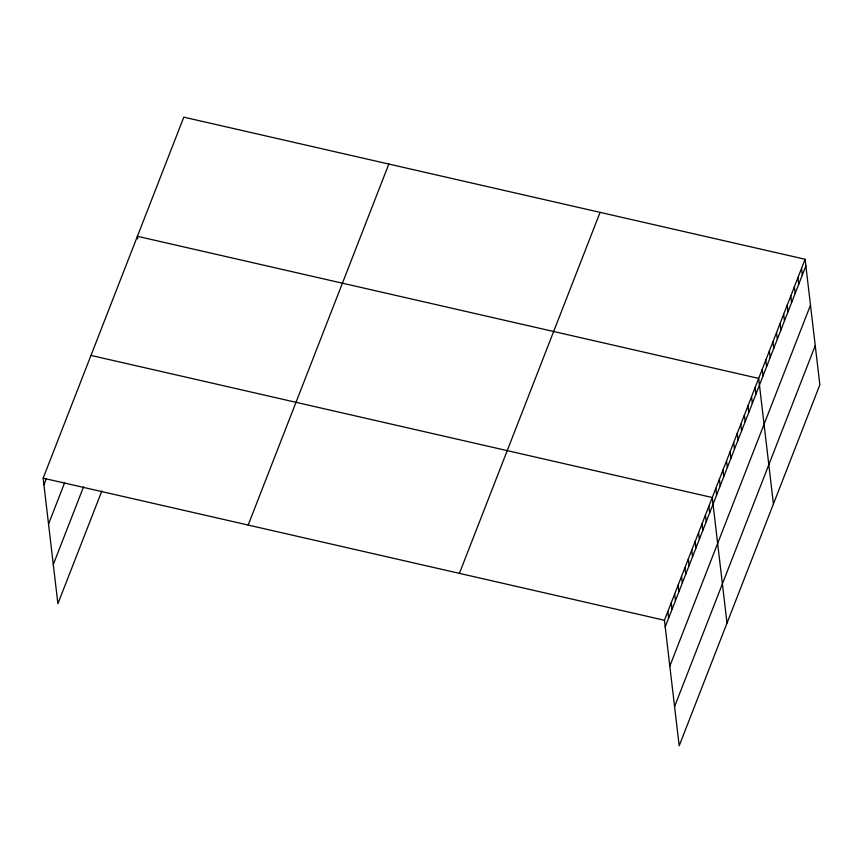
<?xml version="1.0" encoding="UTF-8"?>
<svg xmlns="http://www.w3.org/2000/svg" width="863" height="863" viewBox="0 0 863 863"><rect width="100%" height="100%" fill="white"/><g stroke="black" fill="none" stroke-linecap="round" stroke-linejoin="round"><path stroke-width="1.29" d="M101.823 491.025L57.897 603.744L43.15 478.167L183.819 117.163L805.103 259.256L819.85 384.833L679.181 745.837L664.434 620.26L805.103 259.256M43.927 484.823L46.375 478.555M48.544 524.068L64.649 482.73M53.29 564.499L83.549 486.851M248.177 525.06L388.835 164.056M459.407 573.366L600.076 212.363M665.211 626.916L805.88 265.912M669.817 666.16L810.486 305.157M674.575 706.592L815.244 345.588M90.982 355.427L712.255 497.52L727.013 623.097M43.15 478.167L664.434 620.26M801.533 268.425L802.31 275.081M797.962 277.584L798.739 284.24M794.381 286.753L795.168 293.409M790.81 295.912L791.598 302.568M787.239 305.081L788.027 311.737M783.669 314.24L784.456 320.896M780.098 323.409L780.886 330.065M776.527 332.568L777.315 339.224M772.957 341.737L773.744 348.393M769.386 350.896L770.174 357.552M765.815 360.065L766.603 366.721M762.245 369.224L763.032 375.88M773.431 503.96L758.674 378.393L137.4 236.3L137.713 238.954M755.103 387.552L755.891 394.208M751.533 396.721L752.32 403.377M747.962 405.88L748.75 412.536M744.391 415.049L745.179 421.694M740.821 424.208L741.608 430.864M737.25 433.377L738.038 440.022M733.679 442.536L734.467 449.192M730.109 451.705L730.896 458.35M726.538 460.864L727.326 467.519M722.967 470.033L723.755 476.678M719.397 479.192L720.184 485.847M715.826 488.361L716.614 495.006M708.847 506.29L709.623 512.946M705.427 515.049L706.204 521.705M702.007 523.819L702.795 530.475M698.588 532.59L699.375 539.246M695.179 541.36L695.956 548.016M691.759 550.119L692.547 556.775M688.34 558.89L689.127 565.545M684.931 567.66L685.707 574.316M681.511 576.43L682.299 583.075M678.091 585.19L678.879 591.845M674.683 593.96L675.459 600.616M671.263 602.73L672.04 609.386M667.843 611.489L668.631 618.145"/></g></svg>
